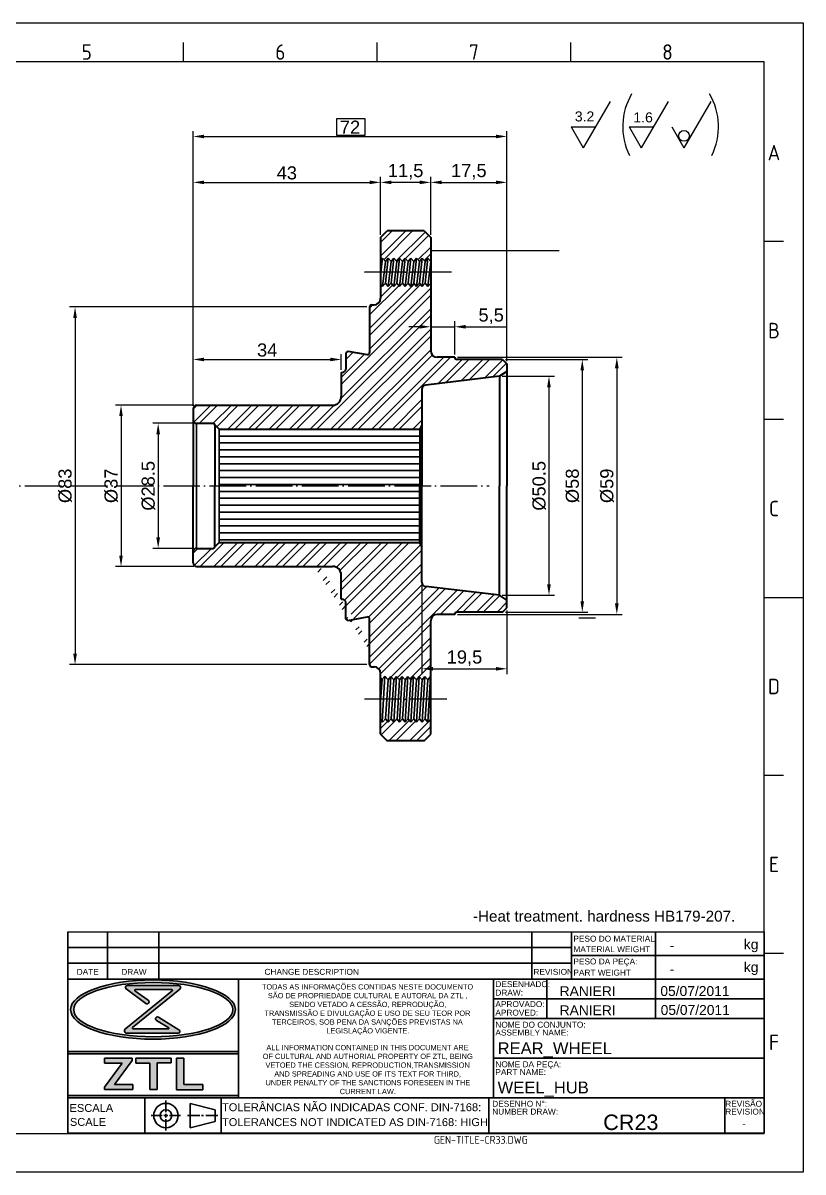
# Model space of a CAD drawing. Header units: millimetres. Extents: x 2626 to 2999, y 1108 to 1371.
# Drawn here: x 2819.9 to 2998.8, y 1107.7 to 1371.4 of the extents above; entities that cross this region are included whole.
import ezdxf
from ezdxf.enums import TextEntityAlignment as Align

# ---------------------------------------------------------------- set-up
doc = ezdxf.new("R2010")
doc.units = ezdxf.units.MM
for name, pattern in [('ACAD_ISO02W100', [15, 12, -3]), ('ACAD_ISO04W100', [30, 24, -3, 0, -3]), ('ACAD_ISO05W100', [33, 24, -3, 0, -3, 0, -3])]:
    doc.linetypes.add(name, pattern=pattern)
for name, color, linetype, lineweight in [('AM_0', 7, 'Continuous', 40), ('AM_4', 1, 'ACAD_ISO04W100', 25), ('AM_5', 3, 'Continuous', 25), ('AM_7', 4, 'Continuous', 35), ('AM_8', 40, 'ACAD_ISO02W100', 35), ('AM_BOR', 2, 'ACAD_ISO05W100', 35)]:
    doc.layers.add(name, color=color, linetype=linetype, lineweight=lineweight)
doc.styles.add('ACISOTS', font='isocp.shx', dxfattribs={"height": 1})
doc.styles.get("Standard").update_dxf_attribs({"font": 'arial.ttf'})
doc.dimstyles.new('ISO-25', dxfattribs={"dimtxt": 3, "dimasz": 2.5, "dimexe": 1.25, "dimexo": 0.625, "dimtad": 1, "dimtxsty": 'Standard', "dimcen": 2.5, "dimadec": 0, "dimazin": 0, "dimtfac": 1, "dimtmove": 0, "dimatfit": 3, "dimfxl": 1, "dimarcsym": 0})

# ---------------------------------------------------------------- blocks, each defined once
blk = doc.blocks.new('A3 ZTL')
for p, q in [((401.17, 280.82), (19.57, 280.82)), ((401.17, 9.78), (401.17, 280.82)), ((19.57, 9.78), (401.17, 9.78))]:
    blk.add_line(p, q)
at = {"layer": 'AM_BOR', "color": 135, "linetype": 'Continuous', "lineweight": 25}
for p, q in [((0, 290.61), (410.96, 290.61)), ((410.96, 290.61), (410.96, 0)), ((410.96, 0), (0, 0))]:
    blk.add_line(p, q, dxfattribs=at)
at = {"layer": 'AM_BOR', "color": 135, "lineweight": 25}
for p, q in [((254.4, 280.82), (254.4, 285.71)), ((303.33, 280.82), (303.33, 285.71)), ((352.25, 280.82), (352.25, 285.71)), ((406.07, 235.32), (401.17, 235.32)), ((406.07, 190.31), (401.17, 190.31)), ((401.17, 145.3), (410.96, 145.3)), ((406.07, 100.29), (401.17, 100.29)), ((406.07, 55.28), (401.17, 55.28))]:
    blk.add_line(p, q, dxfattribs=at)
at = {"layer": 'AM_BOR', "color": 135, "lineweight": 25, "style": 'ACISOTS'}
for s, p in [('5', (229.94, 283.27)), ('6', (278.86, 283.27)), ('7', (327.79, 283.27)), ('8', (376.71, 283.27)), ('A', (403.62, 257.83)), ('B', (403.62, 212.82)), ('C', (403.62, 167.81)), ('D', (403.62, 122.8)), ('E', (403.62, 77.79)), ('F', (403.62, 32.78))]:
    blk.add_text(s, height=3.91, dxfattribs=at).set_placement(p, align=Align.MIDDLE)
blk = doc.blocks.new('*D48')
at = {"layer": 'AM_5', "color": 0, "lineweight": -2}
for p, q in [((2919.57, 1294.68), (2957.39, 1294.68)), ((2956.14, 1292.18), (2956.14, 1238.18)), ((2919.57, 1235.68), (2957.39, 1235.68))]:
    blk.add_line(p, q, dxfattribs=at)
at = {"layer": 'AM_5', "color": 0}
for points in [[(2955.72, 1292.18), (2956.56, 1292.18), (2956.14, 1294.68)], [(2955.72, 1238.18), (2956.56, 1238.18), (2956.14, 1235.68)]]:
    blk.add_solid(points, dxfattribs=at)
at = {"layer": 'Defpoints', "color": 0}
for p in [(2918.95, 1294.68), (2918.95, 1235.68), (2956.14, 1235.68)]:
    blk.add_point(p, dxfattribs=at)
at = {"layer": 'AM_5', "color": 0, "insert": (2953.9, 1265.18), "char_height": 3, "attachment_point": 5, "rotation": 90}
blk.add_mtext('%%c59', dxfattribs=at)
blk = doc.blocks.new('*D49')
at = {"layer": 'AM_5', "color": 0, "lineweight": -2}
for p, q in [((2929.84, 1290.32), (2941.83, 1290.32)), ((2940.58, 1287.82), (2940.58, 1242.55)), ((2929.84, 1240.05), (2941.83, 1240.05))]:
    blk.add_line(p, q, dxfattribs=at)
at = {"layer": 'AM_5', "color": 0}
for points in [[(2940.16, 1287.82), (2940.99, 1287.82), (2940.58, 1290.32)], [(2940.16, 1242.55), (2940.99, 1242.55), (2940.58, 1240.05)]]:
    blk.add_solid(points, dxfattribs=at)
at = {"layer": 'Defpoints', "color": 0}
for p in [(2929.22, 1290.32), (2929.22, 1240.05), (2940.58, 1240.05)]:
    blk.add_point(p, dxfattribs=at)
at = {"layer": 'AM_5', "color": 0, "insert": (2938.34, 1265.18), "char_height": 3, "attachment_point": 5, "rotation": 90}
blk.add_mtext('%%C50.5', dxfattribs=at)
blk = doc.blocks.new('*D51')
at = {"layer": 'AM_5', "color": 0, "lineweight": -2}
for p, q in [((2913.45, 1302.32), (2913.45, 1302.94)), ((2918.95, 1295.31), (2918.95, 1302.94)), ((2910.95, 1301.69), (2908.45, 1301.69)), ((2913.45, 1301.69), (2918.95, 1301.69)), ((2921.45, 1301.69), (2930.68, 1301.69))]:
    blk.add_line(p, q, dxfattribs=at)
at = {"layer": 'AM_5', "color": 0}
for points in [[(2910.95, 1302.11), (2910.95, 1301.27), (2913.45, 1301.69)], [(2921.45, 1302.11), (2921.45, 1301.27), (2918.95, 1301.69)]]:
    blk.add_solid(points, dxfattribs=at)
at = {"layer": 'Defpoints', "color": 0}
for p in [(2913.45, 1301.69), (2918.95, 1301.69), (2918.95, 1294.68)]:
    blk.add_point(p, dxfattribs=at)
at = {"layer": 'AM_5', "color": 0, "insert": (2927.32, 1304.11), "char_height": 3, "attachment_point": 5}
blk.add_mtext('5,5', dxfattribs=at)
blk = doc.blocks.new('*D52')
at = {"layer": 'AM_5', "color": 0, "lineweight": -2}
for p, q in [((2913.45, 1322.81), (2913.45, 1336.08)), ((2915.95, 1334.83), (2928.45, 1334.83)), ((2930.95, 1293.81), (2930.95, 1336.08))]:
    blk.add_line(p, q, dxfattribs=at)
at = {"layer": 'AM_5', "color": 0}
for points in [[(2915.95, 1335.25), (2915.95, 1334.42), (2913.45, 1334.83)], [(2928.45, 1335.25), (2928.45, 1334.42), (2930.95, 1334.83)]]:
    blk.add_solid(points, dxfattribs=at)
at = {"layer": 'Defpoints', "color": 0}
for p in [(2930.95, 1334.83), (2913.45, 1322.18), (2930.95, 1293.18)]:
    blk.add_point(p, dxfattribs=at)
at = {"layer": 'AM_5', "color": 0, "insert": (2922.2, 1337.26), "char_height": 3, "attachment_point": 5}
blk.add_mtext('17,5', dxfattribs=at)
blk = doc.blocks.new('*D53')
at = {"layer": 'AM_5', "color": 0, "lineweight": -2}
for p, q in [((2901.95, 1322.81), (2901.95, 1336.08)), ((2910.95, 1334.83), (2904.45, 1334.83)), ((2913.45, 1323.43), (2913.45, 1336.08))]:
    blk.add_line(p, q, dxfattribs=at)
at = {"layer": 'AM_5', "color": 0}
for points in [[(2904.45, 1335.25), (2904.45, 1334.42), (2901.95, 1334.83)], [(2910.95, 1335.25), (2910.95, 1334.42), (2913.45, 1334.83)]]:
    blk.add_solid(points, dxfattribs=at)
at = {"layer": 'Defpoints', "color": 0}
for p in [(2901.95, 1334.83), (2901.95, 1322.18), (2913.45, 1322.81)]:
    blk.add_point(p, dxfattribs=at)
at = {"layer": 'AM_5', "color": 0, "insert": (2907.7, 1337.26), "char_height": 3, "attachment_point": 5}
blk.add_mtext('11,5', dxfattribs=at)
blk = doc.blocks.new('*D54')
at = {"layer": 'AM_5', "color": 0, "lineweight": -2}
for p, q in [((2930.57, 1294.18), (2949.47, 1294.18)), ((2948.22, 1291.68), (2948.22, 1238.68)), ((2930.57, 1236.18), (2949.47, 1236.18))]:
    blk.add_line(p, q, dxfattribs=at)
at = {"layer": 'AM_5', "color": 0}
for points in [[(2947.8, 1291.68), (2948.63, 1291.68), (2948.22, 1294.18)], [(2947.8, 1238.68), (2948.63, 1238.68), (2948.22, 1236.18)]]:
    blk.add_solid(points, dxfattribs=at)
at = {"layer": 'Defpoints', "color": 0}
for p in [(2929.95, 1294.18), (2929.95, 1236.18), (2948.22, 1236.18)]:
    blk.add_point(p, dxfattribs=at)
at = {"layer": 'AM_5', "color": 0, "insert": (2945.98, 1265.18), "char_height": 3, "attachment_point": 5, "rotation": 90}
blk.add_mtext('%%c58', dxfattribs=at)
blk = doc.blocks.new('*D55')
at = {"layer": 'AM_5', "color": 0, "lineweight": -2}
for p, q in [((2858.95, 1283.51), (2858.95, 1295.43)), ((2892.95, 1291.81), (2892.95, 1295.43)), ((2861.45, 1294.18), (2890.45, 1294.18))]:
    blk.add_line(p, q, dxfattribs=at)
at = {"layer": 'AM_5', "color": 0}
for points in [[(2861.45, 1294.6), (2861.45, 1293.77), (2858.95, 1294.18)], [(2890.45, 1294.6), (2890.45, 1293.77), (2892.95, 1294.18)]]:
    blk.add_solid(points, dxfattribs=at)
at = {"layer": 'Defpoints', "color": 0}
for p in [(2892.95, 1294.18), (2892.95, 1291.18), (2858.95, 1282.88)]:
    blk.add_point(p, dxfattribs=at)
at = {"layer": 'AM_5', "color": 0, "insert": (2875.95, 1296.34), "char_height": 3, "attachment_point": 5}
blk.add_mtext('34', dxfattribs=at)
blk = doc.blocks.new('*D58')
at = {"layer": 'AM_5', "color": 0, "lineweight": -2}
for p, q in [((2858.95, 1283.51), (2858.95, 1336.08)), ((2861.45, 1334.83), (2899.45, 1334.83)), ((2901.95, 1322.81), (2901.95, 1336.08))]:
    blk.add_line(p, q, dxfattribs=at)
at = {"layer": 'AM_5', "color": 0}
for points in [[(2861.45, 1335.25), (2861.45, 1334.42), (2858.95, 1334.83)], [(2899.45, 1335.25), (2899.45, 1334.42), (2901.95, 1334.83)]]:
    blk.add_solid(points, dxfattribs=at)
at = {"layer": 'Defpoints', "color": 0}
for p in [(2901.95, 1334.83), (2901.95, 1322.18), (2858.95, 1282.88)]:
    blk.add_point(p, dxfattribs=at)
at = {"layer": 'AM_5', "color": 0, "insert": (2880.45, 1336.99), "char_height": 3, "attachment_point": 5}
blk.add_mtext('43', dxfattribs=at)
blk = doc.blocks.new('*D59')
at = {"layer": 'AM_5', "color": 0, "lineweight": -2}
for p, q in [((2858.95, 1283.51), (2858.95, 1346.62)), ((2861.45, 1345.37), (2928.45, 1345.37)), ((2930.95, 1293.81), (2930.95, 1346.62))]:
    blk.add_line(p, q, dxfattribs=at)
at = {"layer": 'AM_5', "color": 0}
for points in [[(2861.45, 1345.78), (2861.45, 1344.95), (2858.95, 1345.37)], [(2928.45, 1345.78), (2928.45, 1344.95), (2930.95, 1345.37)]]:
    blk.add_solid(points, dxfattribs=at)
at = {"layer": 'Defpoints', "color": 0}
for p in [(2930.95, 1345.37), (2930.95, 1293.18), (2858.95, 1282.88)]:
    blk.add_point(p, dxfattribs=at)
at = {"layer": 'AM_5', "color": 0, "insert": (2894.95, 1347.5), "char_height": 3, "attachment_point": 5}
blk.add_mtext('72', dxfattribs=at)
blk = doc.blocks.new('*D60')
at = {"layer": 'AM_5', "color": 0, "lineweight": -2}
for p, q in [((2859.12, 1279.53), (2849.69, 1279.53)), ((2850.94, 1277.03), (2850.94, 1253.33)), ((2859.12, 1250.83), (2849.69, 1250.83))]:
    blk.add_line(p, q, dxfattribs=at)
at = {"layer": 'AM_5', "color": 0}
for points in [[(2850.53, 1277.03), (2851.36, 1277.03), (2850.94, 1279.53)], [(2850.53, 1253.33), (2851.36, 1253.33), (2850.94, 1250.83)]]:
    blk.add_solid(points, dxfattribs=at)
at = {"layer": 'Defpoints', "color": 0}
for p in [(2859.75, 1279.53), (2850.94, 1250.83), (2859.75, 1250.83)]:
    blk.add_point(p, dxfattribs=at)
at = {"layer": 'AM_5', "color": 0, "insert": (2848.7, 1265.18), "char_height": 3, "attachment_point": 5, "rotation": 90}
blk.add_mtext('%%c28.5', dxfattribs=at)
blk = doc.blocks.new('*D61')
at = {"layer": 'AM_5', "color": 0, "lineweight": -2}
for p, q in [((2859.12, 1283.68), (2841.17, 1283.68)), ((2842.42, 1281.18), (2842.42, 1249.18)), ((2859.12, 1246.68), (2841.17, 1246.68))]:
    blk.add_line(p, q, dxfattribs=at)
at = {"layer": 'AM_5', "color": 0}
for points in [[(2842, 1281.18), (2842.83, 1281.18), (2842.42, 1283.68)], [(2842, 1249.18), (2842.83, 1249.18), (2842.42, 1246.68)]]:
    blk.add_solid(points, dxfattribs=at)
at = {"layer": 'Defpoints', "color": 0}
for p in [(2859.75, 1283.68), (2842.42, 1246.68), (2859.75, 1246.68)]:
    blk.add_point(p, dxfattribs=at)
at = {"layer": 'AM_5', "color": 0, "insert": (2840.18, 1265.18), "char_height": 3, "attachment_point": 5, "rotation": 90}
blk.add_mtext('%%c37', dxfattribs=at)
blk = doc.blocks.new('*D63')
at = {"layer": 'AM_5', "color": 0, "lineweight": -2}
for p, q in [((2898.82, 1306.23), (2830.62, 1306.23)), ((2831.87, 1303.73), (2831.87, 1226.64)), ((2898.82, 1224.14), (2830.62, 1224.14))]:
    blk.add_line(p, q, dxfattribs=at)
at = {"layer": 'AM_5', "color": 0}
for points in [[(2831.46, 1303.73), (2832.29, 1303.73), (2831.87, 1306.23)], [(2831.46, 1226.64), (2832.29, 1226.64), (2831.87, 1224.14)]]:
    blk.add_solid(points, dxfattribs=at)
at = {"layer": 'Defpoints', "color": 0}
for p in [(2899.45, 1306.23), (2831.87, 1224.14), (2899.45, 1224.14)]:
    blk.add_point(p, dxfattribs=at)
at = {"layer": 'AM_5', "color": 0, "insert": (2829.63, 1265.18), "char_height": 3, "attachment_point": 5, "rotation": 90}
blk.add_mtext('%%c83', dxfattribs=at)
blk = doc.blocks.new('*D79')
at = {"layer": 'AM_5', "color": 0, "lineweight": -2}
blk.add_line((2690.64, 1224.82), (2677.54, 1211.72), dxfattribs=at)
blk.add_arc((2731, 1265.18), 74.36, 181.9265, 223.0735, dxfattribs=at)
at = {"layer": 'AM_5', "color": 0}
for points in [[(2656.27, 1262.68), (2657.11, 1262.69), (2656.65, 1265.18)], [(2676.99, 1214.69), (2676.39, 1214.11), (2678.43, 1212.61)]]:
    blk.add_solid(points, dxfattribs=at)
at = {"layer": 'Defpoints', "color": 0}
for p in [(2650.73, 1265.18), (2926.86, 1265.18), (2659.18, 1245.94), (2701.63, 1235.81), (2691.08, 1225.26)]:
    blk.add_point(p, dxfattribs=at)
at = {"layer": 'AM_5', "color": 0, "insert": (2664.29, 1237.55), "char_height": 3, "attachment_point": 5, "rotation": 292.5}
blk.add_mtext('45°', dxfattribs=at)
blk = doc.blocks.new('*D80')
at = {"layer": 'AM_5', "color": 0, "lineweight": -2}
for p, q in [((2660.15, 1265.18), (2644.76, 1265.18)), ((2731, 1190.42), (2731, 1178.94))]:
    blk.add_line(p, q, dxfattribs=at)
blk.add_arc((2731, 1265.18), 85, 181.6853, 268.3147, dxfattribs=at)
at = {"layer": 'AM_5', "color": 0}
for points in [[(2645.63, 1262.68), (2646.46, 1262.69), (2646.01, 1265.18)], [(2728.51, 1180.64), (2728.5, 1179.81), (2731, 1180.19)]]:
    blk.add_solid(points, dxfattribs=at)
at = {"layer": 'Defpoints', "color": 0}
for p in [(2731, 1339.32), (2660.77, 1265.18), (2936.91, 1265.18), (2657.39, 1222.69), (2731, 1191.05)]:
    blk.add_point(p, dxfattribs=at)
at = {"layer": 'AM_5', "color": 0, "insert": (2672.43, 1206.61), "char_height": 3, "attachment_point": 5, "rotation": 315}
blk.add_mtext('90°', dxfattribs=at)
blk = doc.blocks.new('*D82')
at = {"layer": 'AM_5', "color": 0, "lineweight": -2}
for p, q in [((2911.45, 1242.45), (2911.45, 1221.94)), ((2930.95, 1236.56), (2930.95, 1221.94)), ((2913.95, 1223.19), (2928.45, 1223.19))]:
    blk.add_line(p, q, dxfattribs=at)
at = {"layer": 'AM_5', "color": 0}
for points in [[(2913.95, 1223.6), (2913.95, 1222.77), (2911.45, 1223.19)], [(2928.45, 1223.6), (2928.45, 1222.77), (2930.95, 1223.19)]]:
    blk.add_solid(points, dxfattribs=at)
at = {"layer": 'Defpoints', "color": 0}
for p in [(2911.45, 1243.07), (2930.95, 1237.18), (2930.95, 1223.19)]:
    blk.add_point(p, dxfattribs=at)
at = {"layer": 'AM_5', "color": 0, "insert": (2921.2, 1225.62), "char_height": 3, "attachment_point": 5}
blk.add_mtext('19,5', dxfattribs=at)

msp = doc.modelspace()

# ---------------------------------------------------------------- hatches: boundary and pattern name
at = {"linetype": 'Continuous'}
h = msp.add_hatch(color=0, dxfattribs=at)
h.paths.add_polyline_path([(2869.402, 1135.355), (2830.246, 1135.355), (2830.246, 1134.807), (2869.402, 1134.807)])
h.paths.add_polyline_path([(2869.402, 1125.284), (2830.246, 1125.284), (2830.246, 1124.736), (2869.402, 1124.736)])
at = {"layer": 'AM_7'}
h = msp.add_hatch(dxfattribs=at)
h.set_pattern_fill('ANSI32', color=256, scale=0.35, style=0)
h.set_pattern_definition([(45, (-447.855, -14.0325), (-2.3573172, 2.3573172), []), (45, (-446.2834, -14.0325), (-2.3573172, 2.3573172), [])])
h.paths.add_polyline_path([(2912.329, 1288.29), (2929.217, 1290.32), (2930.948, 1291.434), (2930.948, 1293.184), (2929.948, 1294.184), (2919.448, 1294.184, -0.4142136), (2918.948, 1294.684), (2914.948, 1294.684, -0.4142136), (2913.448, 1296.184), (2913.448, 1311.684), (2912.798, 1310.934), (2912.148, 1311.684), (2911.498, 1310.934), (2910.848, 1311.684), (2910.198, 1310.934), (2909.548, 1311.684), (2908.898, 1310.934), (2908.248, 1311.684), (2907.598, 1310.934), (2906.948, 1311.684), (2906.298, 1310.934), (2905.648, 1311.684), (2904.998, 1310.934), (2904.348, 1311.684), (2903.698, 1310.934), (2903.048, 1311.684), (2902.398, 1310.934), (2901.948, 1311.454), (2901.948, 1308.219, -0.4142136), (2900.448, 1306.719), (2899.865, 1306.719, 0.3659774), (2899.448, 1306.226), (2899.448, 1295.784, -0.467928), (2898.859, 1295.292), (2894.44, 1296.095), (2893.948, 1295.684), (2893.948, 1291.984, -0.4142136), (2893.148, 1291.184), (2892.948, 1291.184), (2892.948, 1285.684, -0.4142136), (2890.948, 1283.684), (2859.748, 1283.684, 0.4142136), (2858.948, 1282.884), (2858.948, 1280.334, 0.4142136), (2859.748, 1279.534), (2863.598, 1279.534, -0.4142136), (2863.948, 1279.184), (2864.948, 1278.184), (2910.955, 1278.184), (2911.448, 1279.184), (2911.448, 1287.297, -0.3796019)])
h.paths.add_polyline_path([(2907.598, 1317.434), (2908.248, 1316.684), (2908.898, 1317.434), (2909.548, 1316.684), (2910.198, 1317.434), (2910.848, 1316.684), (2911.498, 1317.434), (2912.148, 1316.684), (2912.798, 1317.434), (2913.448, 1316.684), (2913.448, 1322.184), (2911.948, 1323.684), (2903.448, 1323.684), (2901.948, 1322.184), (2901.948, 1316.915), (2902.398, 1317.434), (2903.048, 1316.684), (2903.698, 1317.434), (2904.348, 1316.684), (2904.998, 1317.434), (2905.648, 1316.684), (2906.298, 1317.434), (2906.948, 1316.684)])
edge = h.paths.add_edge_path()
edge.add_ellipse((2895.461, 1238.623), major_axis=(0, 12.367), ratio=0.7916987, start_angle=204.03213, end_angle=409.32152, ccw=False)
edge.add_line((2899.448, 1227.328), (2899.448, 1224.142))
edge.add_arc((2899.948, 1224.142), 0.5, 180, 279.59407)
edge.add_line((2900.032, 1223.649), (2900.448, 1223.649))
edge.add_arc((2900.448, 1222.149), 1.5, 0, 90, ccw=False)
edge.add_line((2901.948, 1222.149), (2901.948, 1221.175))
edge.add_line((2901.948, 1221.175), (2902.298, 1220.771))
edge.add_line((2902.298, 1220.771), (2902.948, 1221.521))
edge.add_line((2902.948, 1221.521), (2903.673, 1220.684))
edge.add_line((2903.673, 1220.684), (2904.323, 1221.434))
edge.add_line((2904.323, 1221.434), (2904.973, 1220.684))
edge.add_line((2904.973, 1220.684), (2905.623, 1221.434))
edge.add_line((2905.623, 1221.434), (2906.273, 1220.684))
edge.add_line((2906.273, 1220.684), (2906.923, 1221.434))
edge.add_line((2906.923, 1221.434), (2907.573, 1220.684))
edge.add_line((2907.573, 1220.684), (2908.223, 1221.434))
edge.add_line((2908.223, 1221.434), (2908.873, 1220.684))
edge.add_line((2908.873, 1220.684), (2909.523, 1221.434))
edge.add_line((2909.523, 1221.434), (2910.173, 1220.684))
edge.add_line((2910.173, 1220.684), (2910.823, 1221.434))
edge.add_line((2910.823, 1221.434), (2911.473, 1220.684))
edge.add_line((2911.473, 1220.684), (2912.123, 1221.434))
edge.add_line((2912.123, 1221.434), (2912.773, 1220.684))
edge.add_line((2912.773, 1220.684), (2913.448, 1221.463))
edge.add_line((2913.448, 1221.463), (2913.448, 1234.184))
edge.add_arc((2914.948, 1234.184), 1.5, 90, 180, ccw=False)
edge.add_line((2914.948, 1235.684), (2918.948, 1235.684))
edge.add_arc((2919.448, 1235.684), 0.5, 90, 180, ccw=False)
edge.add_line((2919.448, 1236.184), (2929.948, 1236.184))
edge.add_line((2929.948, 1236.184), (2930.948, 1237.184))
edge.add_line((2930.948, 1237.184), (2930.948, 1238.934))
edge.add_line((2930.948, 1238.934), (2929.217, 1240.049))
edge.add_line((2929.217, 1240.049), (2912.329, 1242.079))
edge.add_arc((2912.448, 1243.071), 1, 180, 263.14742, ccw=False)
edge.add_line((2911.448, 1243.071), (2911.448, 1251.184))
edge.add_line((2911.448, 1251.184), (2910.955, 1252.184))
edge.add_line((2910.955, 1252.184), (2864.948, 1252.184))
edge.add_line((2864.948, 1252.184), (2863.948, 1251.184))
edge.add_arc((2863.598, 1251.184), 0.35, -90, 0, ccw=False)
edge.add_line((2863.598, 1250.834), (2859.748, 1250.834))
edge.add_arc((2859.748, 1250.034), 0.8, 90, 180)
edge.add_line((2858.948, 1250.034), (2858.948, 1247.484))
edge.add_arc((2859.748, 1247.484), 0.8, 180, 270)
edge.add_line((2859.748, 1246.684), (2888.035, 1246.684))
edge = h.paths.add_edge_path(flags=17)
edge.add_ellipse((2895.461, 1238.623), major_axis=(0, 12.367), ratio=0.7916987, start_angle=204.03213, end_angle=409.32152)
edge.add_line((2888.035, 1246.684), (2890.948, 1246.684))
edge.add_arc((2890.948, 1244.684), 2, 0, 90, ccw=False)
edge.add_line((2892.948, 1244.684), (2892.948, 1239.184))
edge.add_line((2892.948, 1239.184), (2893.148, 1239.184))
edge.add_arc((2893.148, 1238.384), 0.8, 0, 90, ccw=False)
edge.add_line((2893.948, 1238.384), (2893.948, 1234.684))
edge.add_line((2893.948, 1234.684), (2894.44, 1234.274))
edge.add_line((2894.44, 1234.274), (2898.859, 1235.077))
edge.add_arc((2898.948, 1234.585), 0.5, 0, 100.30485, ccw=False)
edge.add_line((2899.448, 1234.585), (2899.448, 1227.328))
h.paths.add_polyline_path([(2911.948, 1206.684), (2913.448, 1208.184), (2913.448, 1211.684), (2912.798, 1210.934), (2912.148, 1211.684), (2911.498, 1210.934), (2910.848, 1211.684), (2910.198, 1210.934), (2909.548, 1211.684), (2908.898, 1210.934), (2908.248, 1211.684), (2907.598, 1210.934), (2906.948, 1211.684), (2906.298, 1210.934), (2905.648, 1211.684), (2904.998, 1210.934), (2904.348, 1211.684), (2903.698, 1210.934), (2903.048, 1211.684), (2902.398, 1210.934), (2901.948, 1211.454), (2901.948, 1208.184), (2903.448, 1206.684)])
h = msp.add_hatch(dxfattribs=at)
h.set_pattern_fill('ANSI31', color=256, scale=0.5, angle=315, style=0)
h.set_pattern_definition([(0, (-447.8549, -14.0325), (6e-16, 1.5875), [])])
h.paths.add_polyline_path([(2910.955, 1265.184), (2910.955, 1278.184), (2864.948, 1278.184), (2864.948, 1265.184)])
h.paths.add_polyline_path([(2864.948, 1265.184), (2864.948, 1252.184), (2910.955, 1252.184), (2910.955, 1265.184)])
at = {"layer": 'AM_8', "linetype": 'Continuous'}
h = msp.add_hatch(color=0, dxfattribs=at)
edge = h.paths.add_edge_path()
edge.add_ellipse((2849.754, 1144.963), major_axis=(18.891, 0), ratio=0.3599074, start_angle=191.45916, end_angle=452.8175)
edge.add_ellipse((2849.754, 1144.963), major_axis=(18.891, 0), ratio=0.3599074, start_angle=92.8175, end_angle=191.45916)
edge = h.paths.add_edge_path(flags=16)
edge.add_ellipse((2849.813, 1144.963), major_axis=(18.25, 0), ratio=0.3406642, start_angle=93.06698, end_angle=371.45916)
edge.add_ellipse((2849.813, 1144.963), major_axis=(18.25, 0), ratio=0.3406642, start_angle=11.45916, end_angle=93.06698)
h = msp.add_hatch(color=0, dxfattribs=at)
edge = h.paths.add_edge_path()
edge.add_line((2854.157, 1149.271), (2843.523, 1140.659))
edge.add_arc((2843.807, 1140.129), 0.601, 118.14094, 270)
edge.add_line((2843.807, 1139.528), (2855.501, 1139.528))
edge.add_arc((2855.486, 1139.971), 0.443, 271.96853, 418.91083)
edge.add_line((2855.715, 1140.35), (2850.979, 1143.206))
edge.add_arc((2850.755, 1142.838), 0.431, 58.66819, 238.80525)
edge.add_line((2850.532, 1142.469), (2853.361, 1140.756))
edge.add_arc((2853.298, 1140.667), 0.109, -90, 54.65447, ccw=False)
edge.add_line((2853.298, 1140.559), (2845.148, 1140.559))
edge.add_arc((2845.172, 1140.708), 0.151, 129.23635, 260.82262, ccw=False)
edge.add_line((2845.076, 1140.825), (2855.903, 1149.667))
edge.add_arc((2855.62, 1150.055), 0.48, 306.0702, 450)
edge.add_line((2855.62, 1150.535), (2843.88, 1150.535))
edge.add_arc((2843.862, 1150.07), 0.465, 87.72721, 233.74708)
edge.add_line((2843.587, 1149.695), (2848.096, 1146.388))
edge.add_arc((2848.387, 1146.767), 0.478, 232.47139, 414.7334)
edge.add_line((2848.663, 1147.157), (2845.625, 1149.306))
edge.add_arc((2845.685, 1149.422), 0.131, 90, 242.52347, ccw=False)
edge.add_line((2845.685, 1149.552), (2854.082, 1149.552))
edge.add_arc((2854.056, 1149.395), 0.16, -50.99642, 80.76554, ccw=False)
for points in [[(2838.593, 1127.142), (2838.593, 1126.598), (2845.121, 1126.598), (2845.121, 1127.746), (2840.89, 1127.746), (2845, 1133.305), (2845, 1133.848), (2838.653, 1133.848), (2838.653, 1132.64), (2842.673, 1132.64)], [(2845.846, 1132.7), (2848.99, 1132.7), (2848.99, 1126.598), (2850.712, 1126.598), (2850.712, 1132.761), (2853.946, 1132.761), (2853.946, 1133.848), (2845.846, 1133.848)], [(2861.2, 1126.568), (2861.2, 1127.746), (2856.817, 1127.746), (2856.817, 1133.848), (2855.125, 1133.848), (2855.125, 1126.568)]]:
    msp.add_hatch(color=0, dxfattribs=at).paths.add_polyline_path(points)

# ---------------------------------------------------------------- linework, layer by layer
at = {"linetype": 'Continuous'}
msp.add_line((2830.246, 1162.851), (2989.966, 1162.851), dxfattribs=at)
at = {"layer": 'AM_0'}
for p, q in [((2901.948, 1322.184), (2903.448, 1323.684)), ((2901.948, 1322.184), (2901.948, 1308.219)), ((2911.948, 1323.684), (2903.448, 1323.684)), ((2911.948, 1323.684), (2913.448, 1322.184)), ((2913.448, 1322.184), (2913.448, 1296.184)), ((2899.448, 1306.226), (2899.448, 1295.784)), ((2899.865, 1306.719), (2900.448, 1306.719)), ((2894.44, 1296.095), (2893.948, 1295.684)), ((2893.948, 1295.684), (2893.948, 1291.984)), ((2894.44, 1296.095), (2898.859, 1295.292)), ((2918.948, 1294.684), (2914.948, 1294.684)), ((2918.948, 1294.684), (2918.948, 1294.684)), ((2929.948, 1294.184), (2919.448, 1294.184)), ((2929.948, 1294.184), (2930.948, 1293.184)), ((2930.948, 1293.184), (2930.948, 1291.434)), ((2892.948, 1291.184), (2892.948, 1285.684)), ((2892.948, 1291.184), (2893.148, 1291.184)), ((2929.217, 1290.32), (2912.329, 1288.29)), ((2930.948, 1291.434), (2929.217, 1290.32)), ((2929.217, 1290.32), (2929.217, 1265.184)), ((2930.948, 1291.434), (2930.948, 1265.184)), ((2911.448, 1287.297), (2911.448, 1279.184)), ((2858.948, 1282.884), (2858.948, 1280.334)), ((2859.748, 1283.684), (2890.948, 1283.684)), ((2858.948, 1280.334), (2858.948, 1265.184)), ((2859.748, 1279.534), (2863.598, 1279.534)), ((2863.948, 1279.184), (2863.948, 1279.184)), ((2863.948, 1279.184), (2863.948, 1265.184)), ((2863.948, 1279.184), (2864.948, 1278.184)), ((2911.448, 1279.184), (2910.955, 1278.184)), ((2911.448, 1279.184), (2911.448, 1265.184)), ((2864.948, 1278.184), (2910.955, 1278.184)), ((2910.955, 1278.184), (2910.955, 1265.184)), ((2858.948, 1250.034), (2858.948, 1265.184)), ((2863.948, 1251.184), (2863.948, 1265.184)), ((2910.955, 1252.184), (2910.955, 1265.184)), ((2911.448, 1251.184), (2911.448, 1265.184)), ((2929.217, 1240.049), (2929.217, 1265.184)), ((2930.948, 1238.934), (2930.948, 1265.184)), ((2859.748, 1250.834), (2863.598, 1250.834)), ((2863.948, 1251.184), (2864.948, 1252.184)), ((2863.948, 1251.184), (2863.948, 1251.184)), ((2864.948, 1252.184), (2910.955, 1252.184)), ((2911.448, 1251.184), (2910.955, 1252.184)), ((2911.448, 1243.071), (2911.448, 1251.184)), ((2858.948, 1247.484), (2858.948, 1250.034)), ((2859.748, 1246.684), (2890.948, 1246.684)), ((2892.948, 1239.184), (2892.948, 1244.684)), ((2929.217, 1240.049), (2912.329, 1242.079)), ((2930.948, 1238.934), (2929.217, 1240.049)), ((2892.948, 1239.184), (2893.148, 1239.184)), ((2893.948, 1234.684), (2893.948, 1238.384)), ((2929.948, 1236.184), (2930.948, 1237.184)), ((2930.948, 1237.184), (2930.948, 1238.934)), ((2894.44, 1234.274), (2893.948, 1234.684)), ((2894.44, 1234.274), (2898.859, 1235.077)), ((2899.448, 1224.142), (2899.448, 1234.585)), ((2918.948, 1235.684), (2914.948, 1235.684)), ((2918.948, 1235.684), (2918.948, 1235.684)), ((2929.948, 1236.184), (2919.448, 1236.184)), ((2913.448, 1208.184), (2913.448, 1234.184)), ((2899.865, 1223.649), (2900.448, 1223.649)), ((2901.948, 1208.184), (2901.948, 1222.149)), ((2901.948, 1208.184), (2903.448, 1206.684)), ((2911.948, 1206.684), (2913.448, 1208.184)), ((2911.948, 1206.684), (2903.448, 1206.684))]:
    msp.add_line(p, q, dxfattribs=at)
for centre, radius, start, end in [((2900.448, 1308.219), 1.5, 270, 0), ((2899.948, 1306.226), 0.5, 99.59407, 180), ((2898.948, 1295.784), 0.5, 259.69515, 0), ((2914.948, 1296.184), 1.5, 180, 270), ((2919.448, 1294.684), 0.5, 180, 270), ((2893.148, 1291.984), 0.8, 270, 0), ((2912.448, 1287.297), 1, 96.85258, 180), ((2890.948, 1285.684), 2, 270, 0), ((2859.748, 1282.884), 0.8, 90, 180), ((2859.748, 1280.334), 0.8, 180, 270), ((2863.598, 1279.184), 0.35, 0, 90), ((2859.748, 1250.034), 0.8, 90, 180), ((2863.598, 1251.184), 0.35, 270, 0), ((2859.748, 1247.484), 0.8, 180, 270), ((2890.948, 1244.684), 2, 0, 90), ((2912.448, 1243.071), 1, 180, 263.14742), ((2893.148, 1238.384), 0.8, 0, 90), ((2898.948, 1234.585), 0.5, 0, 100.30485), ((2914.948, 1234.184), 1.5, 90, 180), ((2919.448, 1235.684), 0.5, 90, 180), ((2899.948, 1224.142), 0.5, 180, 260.40593), ((2900.448, 1222.149), 1.5, 0, 90)]:
    msp.add_arc(centre, radius, start, end, dxfattribs=at)
at = {"layer": 'AM_4', "ltscale": 0.35}
for p, q in [((2918.236, 1314.184), (2898.16, 1314.184)), ((2917.133, 1314.184), (2898.263, 1314.184)), ((2917.133, 1216.184), (2898.263, 1216.184))]:
    msp.add_line(p, q, dxfattribs=at)
at = {"layer": 'AM_4', "linetype": 'ACAD_ISO04W100', "ltscale": 0.35}
msp.add_line((2650.729, 1265.184), (2926.861, 1265.184), dxfattribs=at)
at = {"layer": 'AM_5'}
for p, q in [((2954.585, 1353.411), (2948.437, 1342.763)), ((2967.898, 1353.411), (2961.75, 1342.763)), ((2977.687, 1353.411), (2971.54, 1342.763)), ((2945.643, 1347.603), (2951.231, 1347.603)), ((2945.643, 1347.603), (2948.437, 1342.763)), ((2958.956, 1347.603), (2964.545, 1347.603)), ((2958.956, 1347.603), (2961.75, 1342.763)), ((2968.745, 1347.603), (2971.54, 1342.763)), ((2942.938, 1319.146), (2913.448, 1319.146)), ((2951.231, 1234.799), (2947.425, 1234.799))]:
    msp.add_line(p, q, dxfattribs=at)
msp.add_lwpolyline([(2891.931, 1349.453), (2898.312, 1349.453), (2898.312, 1345.579), (2891.931, 1345.579)], close=True, dxfattribs=at)
msp.add_circle((2971.551, 1345.506), 1.239, dxfattribs=at)
for centre, start, end in [((2972.551, 1347.592), 149.81687, 205.95777), ((2964.416, 1347.592), 334.04223, 30.18313)]:
    msp.add_arc(centre, 15.049, start, end, dxfattribs=at)
at = {"layer": 'AM_7'}
for p, q in [((2901.948, 1316.915), (2902.398, 1317.434)), ((2902.398, 1317.434), (2901.948, 1313.454)), ((2902.398, 1317.434), (2903.048, 1316.684)), ((2903.048, 1316.684), (2902.398, 1310.934)), ((2903.048, 1316.684), (2903.698, 1317.434)), ((2903.698, 1317.434), (2903.048, 1311.684)), ((2903.698, 1317.434), (2904.348, 1316.684)), ((2904.348, 1316.684), (2903.698, 1310.934)), ((2904.348, 1316.684), (2904.998, 1317.434)), ((2904.998, 1317.434), (2904.348, 1311.684)), ((2905.648, 1316.684), (2904.998, 1317.434)), ((2905.648, 1316.684), (2904.998, 1310.934)), ((2905.648, 1316.684), (2906.298, 1317.434)), ((2906.298, 1317.434), (2905.648, 1311.684)), ((2906.948, 1316.684), (2906.298, 1317.434)), ((2906.948, 1316.684), (2906.298, 1310.934)), ((2906.948, 1316.684), (2907.598, 1317.434)), ((2907.598, 1317.434), (2906.948, 1311.684)), ((2908.248, 1316.684), (2907.598, 1317.434)), ((2908.248, 1316.684), (2907.598, 1310.934)), ((2908.248, 1316.684), (2908.898, 1317.434)), ((2908.898, 1317.434), (2908.248, 1311.684)), ((2909.548, 1316.684), (2908.898, 1317.434)), ((2909.548, 1316.684), (2908.898, 1310.934)), ((2909.548, 1316.684), (2910.198, 1317.434)), ((2910.198, 1317.434), (2909.548, 1311.684)), ((2910.848, 1316.684), (2910.198, 1317.434)), ((2910.848, 1316.684), (2910.198, 1310.934)), ((2910.848, 1316.684), (2911.498, 1317.434)), ((2911.498, 1317.434), (2910.848, 1311.684)), ((2912.148, 1316.684), (2911.498, 1317.434)), ((2912.148, 1316.684), (2911.498, 1310.934)), ((2912.148, 1316.684), (2912.798, 1317.434)), ((2912.798, 1317.434), (2912.148, 1311.684)), ((2913.448, 1316.684), (2912.798, 1317.434)), ((2913.448, 1316.684), (2912.798, 1310.934)), ((2901.948, 1311.454), (2902.398, 1310.934)), ((2902.398, 1310.934), (2903.048, 1311.684)), ((2903.048, 1311.684), (2903.698, 1310.934)), ((2903.698, 1310.934), (2904.348, 1311.684)), ((2904.348, 1311.684), (2904.998, 1310.934)), ((2905.648, 1311.684), (2904.998, 1310.934)), ((2905.648, 1311.684), (2906.298, 1310.934)), ((2906.948, 1311.684), (2906.298, 1310.934)), ((2906.948, 1311.684), (2907.598, 1310.934)), ((2908.248, 1311.684), (2907.598, 1310.934)), ((2908.248, 1311.684), (2908.898, 1310.934)), ((2909.548, 1311.684), (2908.898, 1310.934)), ((2909.548, 1311.684), (2910.198, 1310.934)), ((2910.848, 1311.684), (2910.198, 1310.934)), ((2910.848, 1311.684), (2911.498, 1310.934)), ((2912.148, 1311.684), (2911.498, 1310.934)), ((2912.148, 1311.684), (2912.798, 1310.934)), ((2913.448, 1311.684), (2912.798, 1310.934)), ((2859.748, 1279.534), (2859.748, 1265.184)), ((2864.948, 1278.184), (2864.948, 1265.184)), ((2859.748, 1250.834), (2859.748, 1265.184)), ((2864.948, 1252.184), (2864.948, 1265.184)), ((2902.298, 1220.771), (2901.948, 1221.175)), ((2902.298, 1220.771), (2902.948, 1221.521)), ((2902.948, 1221.521), (2902.323, 1211.021)), ((2903.673, 1220.684), (2902.948, 1221.521)), ((2903.673, 1220.684), (2904.323, 1221.434)), ((2904.323, 1221.434), (2903.698, 1210.934)), ((2904.323, 1221.434), (2904.973, 1220.684)), ((2904.973, 1220.684), (2905.623, 1221.434)), ((2905.623, 1221.434), (2904.998, 1210.934)), ((2906.273, 1220.684), (2905.623, 1221.434)), ((2906.273, 1220.684), (2906.923, 1221.434)), ((2906.923, 1221.434), (2906.298, 1210.934)), ((2907.573, 1220.684), (2906.923, 1221.434)), ((2907.573, 1220.684), (2908.223, 1221.434)), ((2908.223, 1221.434), (2907.598, 1210.934)), ((2908.873, 1220.684), (2908.223, 1221.434)), ((2908.873, 1220.684), (2909.523, 1221.434)), ((2909.523, 1221.434), (2908.898, 1210.934)), ((2910.173, 1220.684), (2909.523, 1221.434)), ((2910.173, 1220.684), (2910.823, 1221.434)), ((2910.823, 1221.434), (2910.198, 1210.934)), ((2911.473, 1220.684), (2910.823, 1221.434)), ((2911.473, 1220.684), (2912.123, 1221.434)), ((2912.123, 1221.434), (2911.498, 1210.934)), ((2912.773, 1220.684), (2912.123, 1221.434)), ((2912.773, 1220.684), (2913.423, 1221.434)), ((2913.423, 1221.434), (2912.798, 1210.934)), ((2902.298, 1220.771), (2901.948, 1215.731)), ((2903.673, 1220.684), (2903.048, 1211.684)), ((2904.973, 1220.684), (2904.348, 1211.684)), ((2906.273, 1220.684), (2905.732, 1211.588)), ((2907.573, 1220.684), (2906.948, 1211.684)), ((2908.873, 1220.684), (2908.248, 1211.684)), ((2910.173, 1220.684), (2909.548, 1211.684)), ((2911.473, 1220.684), (2910.848, 1211.684)), ((2912.773, 1220.684), (2912.148, 1211.684)), ((2901.948, 1211.454), (2902.398, 1210.934)), ((2902.398, 1210.934), (2903.048, 1211.684)), ((2903.048, 1211.684), (2903.698, 1210.934)), ((2903.698, 1210.934), (2904.348, 1211.684)), ((2904.348, 1211.684), (2904.998, 1210.934)), ((2905.648, 1211.684), (2904.998, 1210.934)), ((2905.648, 1211.684), (2906.298, 1210.934)), ((2906.948, 1211.684), (2906.298, 1210.934)), ((2906.948, 1211.684), (2907.598, 1210.934)), ((2908.248, 1211.684), (2907.598, 1210.934)), ((2908.248, 1211.684), (2908.898, 1210.934)), ((2909.548, 1211.684), (2908.898, 1210.934)), ((2909.548, 1211.684), (2910.198, 1210.934)), ((2910.848, 1211.684), (2910.198, 1210.934)), ((2910.848, 1211.684), (2911.498, 1210.934)), ((2912.148, 1211.684), (2911.498, 1210.934)), ((2912.148, 1211.684), (2912.798, 1210.934)), ((2913.448, 1211.684), (2912.798, 1210.934))]:
    msp.add_line(p, q, dxfattribs=at)
at = {"layer": 'AM_8', "color": 0, "linetype": 'Continuous'}
for p, q in [((2830.246, 1162.851), (2830.246, 1116.568)), ((2839.321, 1162.851), (2839.321, 1151.961)), ((2851.118, 1162.851), (2851.118, 1151.961)), ((2936.648, 1162.851), (2936.648, 1151.961)), ((2945.723, 1151.961), (2945.723, 1162.851)), ((2965.009, 1162.851), (2965.009, 1157.406)), ((2989.966, 1116.568), (2989.966, 1162.851)), ((2945.723, 1159.221), (2830.246, 1159.221)), ((2830.246, 1155.591), (2945.723, 1155.591)), ((2945.723, 1157.406), (2989.966, 1157.406)), ((2965.009, 1157.406), (2965.009, 1151.961)), ((2830.246, 1151.961), (2926.441, 1151.961)), ((2843.88, 1150.535), (2855.62, 1150.535)), ((2869.402, 1151.961), (2869.402, 1124.736)), ((2926.441, 1151.961), (2989.966, 1151.961)), ((2927.826, 1151.961), (2927.826, 1134.718)), ((2940.053, 1151.961), (2940.053, 1142.886)), ((2965.009, 1151.961), (2965.009, 1142.886)), ((2927.826, 1147.423), (2989.966, 1147.423)), ((2927.826, 1142.886), (2989.966, 1142.886)), ((2830.246, 1135.355), (2869.402, 1135.355)), ((2869.402, 1134.807), (2830.246, 1134.807)), ((2927.826, 1134.718), (2927.826, 1124.736)), ((2838.593, 1127.142), (2842.673, 1132.64)), ((2838.653, 1132.64), (2838.653, 1133.848)), ((2838.653, 1133.848), (2845, 1133.848)), ((2842.673, 1132.64), (2838.653, 1132.64)), ((2845, 1133.305), (2840.89, 1127.746)), ((2845, 1133.848), (2845, 1133.305)), ((2845.846, 1132.7), (2845.846, 1133.848)), ((2845.846, 1133.848), (2853.946, 1133.848)), ((2848.99, 1132.7), (2845.846, 1132.7)), ((2848.99, 1126.598), (2848.99, 1132.7)), ((2850.712, 1132.761), (2850.712, 1126.598)), ((2853.946, 1132.761), (2850.712, 1132.761)), ((2853.946, 1133.848), (2853.946, 1132.761)), ((2855.125, 1126.568), (2855.125, 1133.848)), ((2855.125, 1133.848), (2856.817, 1133.848)), ((2856.817, 1133.848), (2856.817, 1127.746)), ((2927.826, 1133.811), (2989.966, 1133.811)), ((2838.593, 1126.598), (2838.593, 1127.142)), ((2845.121, 1126.598), (2838.593, 1126.598)), ((2840.89, 1127.746), (2845.121, 1127.746)), ((2845.121, 1127.746), (2845.121, 1126.598)), ((2850.712, 1126.598), (2848.99, 1126.598)), ((2861.2, 1126.568), (2855.125, 1126.568)), ((2856.817, 1127.746), (2861.2, 1127.746)), ((2861.2, 1127.746), (2861.2, 1126.568)), ((2830.246, 1125.284), (2869.402, 1125.284)), ((2830.246, 1124.736), (2856.097, 1124.736)), ((2926.441, 1124.736), (2830.246, 1124.736)), ((2870.504, 1124.736), (2830.246, 1124.736)), ((2847.882, 1124.736), (2847.882, 1116.568)), ((2852.718, 1124.081), (2852.718, 1121.388)), ((2865.358, 1124.736), (2865.358, 1116.568)), ((2926.441, 1124.736), (2980.891, 1124.736)), ((2926.819, 1116.568), (2926.819, 1124.736)), ((2989.966, 1124.736), (2980.891, 1124.736)), ((2980.891, 1124.736), (2980.891, 1116.568)), ((2852.718, 1121.014), (2852.718, 1120.209)), ((2864, 1121.998), (2858.291, 1123.446)), ((2858.291, 1123.446), (2858.291, 1117.858)), ((2864, 1121.998), (2864, 1119.306)), ((2849.306, 1120.652), (2851.868, 1120.652)), ((2852.256, 1120.652), (2853.158, 1120.652)), ((2852.718, 1119.849), (2852.718, 1117.223)), ((2853.505, 1120.652), (2856.051, 1120.652)), ((2857.669, 1120.652), (2860.476, 1120.652)), ((2864, 1119.306), (2858.291, 1117.858)), ((2860.908, 1120.652), (2861.36, 1120.652)), ((2861.882, 1120.652), (2864.662, 1120.652)), ((2830.246, 1116.568), (2989.966, 1116.568))]:
    msp.add_line(p, q, dxfattribs=at)
msp.add_lwpolyline([(2843.88, 1150.535), (2855.62, 1150.535, -0.7260746), (2855.903, 1149.667), (2845.076, 1140.825, 0.646844), (2845.148, 1140.559), (2853.298, 1140.559, 0.7309147), (2853.361, 1140.756), (2850.532, 1142.469, -1.0011968), (2850.979, 1143.206), (2855.715, 1140.35, -0.7463434), (2855.501, 1139.528), (2843.807, 1139.528, -0.7802957), (2843.523, 1140.659), (2854.157, 1149.271, 0.6479319), (2854.082, 1149.552), (2845.685, 1149.552, 0.7849705), (2845.625, 1149.306), (2848.663, 1147.157, -1.0199372), (2848.096, 1146.388), (2843.587, 1149.695, -0.7400952), (2843.88, 1150.535, -0.2577936)], format="xyb", dxfattribs=at)
for radius in [2.794, 1.346]:
    msp.add_circle((2852.718, 1120.652), radius, dxfattribs=at)
for centre, major_axis, ratio in [((2849.754, 1144.963), (-18.891, 0), 0.3599074), ((2849.813, 1144.963), (-18.25, 0), 0.3406642)]:
    msp.add_ellipse(centre, major_axis=major_axis, ratio=ratio, dxfattribs=at)

# ---------------------------------------------------------------- block references
at = {"linetype": 'ByBlock', "lineweight": 0, "xscale": 0.9075000000000002, "yscale": 0.9075000000000002, "zscale": 0.9075000000000002}
msp.add_blockref('A3 ZTL', (2625.9, 1107.689), dxfattribs=at)

# ---------------------------------------------------------------- texts
at = {"insert": (2923.138, 1167.665), "char_height": 2.5, "width": 61.35624, "attachment_point": 1}
msp.add_mtext('-Heat treatment. hardness HB179-207.', dxfattribs=at)
at = {"color": 0, "linetype": 'Continuous', "char_height": 1.21, "attachment_point": 1}
for s, insert in [('\\pi-0.030453;TODAS AS INFORMAÇÕES CONTIDAS NESTE DOCUMENTO \\P\\pi1.3368;SÃO DE PROPRIEDADE CULTURAL E AUTORAL DA ZTL , \\P\\pi6.2214;SENDO VETADO A CESSÃO, REPRODUÇÃO, \\P\\pi0.5502;TRANSMISSÃO E DIVULGAÇÃO E USO DE SEU TEOR POR \\P\\pi2.2748;TERCEIROS, SOB PENA DA SANÇÕES PREVISTAS NA \\P\\pi14.743;LEGISLAÇÃO VIGENTE.', (2874.772, 1150.795)), ('\\pi0.99054;ALL INFORMATION CONTAINED IN THIS DOCUMENT ARE \\P\\pi0.14494;OF CULTURAL AND AUTHORIAL PROPERTY OF ZTL, BEING  \\P\\pi0.78254;VETOED THE CESSION, REPRODUCTION,TRANSMISSION \\P\\pi2.8043;AND SPREADING AND USE OF ITS TEXT FOR THIRD, \\P\\pi0.77387;UNDER PENALTY OF THE SANCTIONS FORESEEN IN THE \\P\\pi17.825;CURRENT LAW.', (2874.772, 1136.862))]:
    msp.add_mtext_dynamic_manual_height_columns(s, width=48.28462, gutter_width=12.5, heights=[0], dxfattribs=dict(at, insert=insert))
at = {"layer": 'AM_5', "char_height": 2.3, "attachment_point": 1}
for s, insert in [('3.2', (2946.506, 1351.117)), ('1.6', (2959.94, 1350.895))]:
    msp.add_mtext_dynamic_manual_height_columns(s, width=18.23779, gutter_width=12.5, heights=[0], dxfattribs=dict(at, insert=insert))
at = {"layer": 'AM_8', "color": 0, "linetype": 'Continuous'}
for s, height, p in [('PESO DO MATERIAL:', 1.36125, (2946.18, 1160.562)), ('kg', 2.2687, (2985.276, 1158.822)), ('MATERIAL WEIGHT', 1.36125, (2946.18, 1158.151)), ('PESO DA PEÇA:', 1.36125, (2946.18, 1155.33)), ('kg', 2.2687, (2985.276, 1153.588)), ('DATE', 1.3613, (2832.256, 1152.95)), ('DRAW', 1.3613, (2842.482, 1152.95)), ('CHANGE DESCRIPTION', 1.36125, (2875.328, 1152.95)), ('REVISION', 1.3613, (2937.007, 1152.95)), ('PART WEIGHT', 1.36125, (2946.18, 1152.79)), ('DESENHADO:', 1.3613, (2928.283, 1150.128)), ('DRAW:', 1.3613, (2928.283, 1148.17)), ('APROVADO:', 1.3613, (2928.283, 1145.544)), ('APROVED:', 1.3613, (2928.283, 1143.586)), ('NOME DO CONJUNTO:', 1.36125, (2928.283, 1140.816)), ('ASSEMBLY NAME:', 1.36125, (2928.283, 1139.023)), ('NOME DA PEÇA:', 1.36125, (2928.283, 1131.741)), ('PART NAME:', 1.3613, (2928.283, 1129.948)), ('TOLERÂNCIAS NÃO INDICADAS CONF. DIN-7168:', 1.815, (2865.584, 1121.654)), ('DESENHO N%%d:', 1.36125, (2927.559, 1122.666)), ('REVISÃO', 1.3613, (2981.005, 1122.666)), ('ESCALA', 1.815, (2830.616, 1121.485)), ('NUMBER DRAW:', 1.36125, (2927.559, 1120.873)), ('REVISION', 1.3613, (2981.005, 1120.873)), ('SCALE', 1.815, (2830.7, 1118.278)), ('TOLERANCES NOT INDICATED AS DIN-7168: HIGH', 1.815, (2865.584, 1118.228))]:
    msp.add_text(s, height=height, dxfattribs=at).set_placement(p)
for p in [(2968.241, 1159.699), (2968.241, 1154.3)]:
    msp.add_attdef('-', text='', height=2.269, dxfattribs=at).set_placement(p, align=Align.MIDDLE_LEFT)
for tag, p, height in [('RANIERI', (2943.029, 1148.063), 2.269), ('05/07/2011', (2966.125, 1148.09), 2.269), ('RANIERI', (2943.027, 1143.672), 2.269), ('05/07/2011', (2966.198, 1143.748), 2.269), ('REAR_WHEEL', (2928.796, 1134.741), 2.723), ('WEEL_HUB', (2928.796, 1125.734), 2.723), ('CR23', (2953.02, 1117.328), 3.549)]:
    msp.add_attdef(tag, p, '', height=height, dxfattribs=at)
msp.add_attdef('-', text='', height=1.775, dxfattribs=at).set_placement((2985.3, 1118.827), align=Align.MIDDLE_CENTER)
at = {"layer": 'AM_8', "color": 0, "linetype": 'Continuous', "style": 'ACISOTS'}
msp.add_attdef('GEN-TITLE-CR33.DWG', (2914.193, 1114.16), '', height=1.815, dxfattribs=at)

# ---------------------------------------------------------------- dimensions: what is measured, and where the dimension line sits
at = {"layer": 'AM_5'}
for base, p1, p2, picture, middle in [((2930.948, 1345.365), (2858.948, 1282.884), (2930.948, 1293.184), '*D59', (2894.948, 1347.496)), ((2901.948, 1334.832), (2858.948, 1282.884), (2901.948, 1322.184), '*D58', (2880.448, 1336.99)), ((2901.948, 1334.832), (2913.448, 1322.809), (2901.948, 1322.184), '*D53', (2907.698, 1337.26)), ((2930.948, 1334.832), (2913.448, 1322.184), (2930.948, 1293.184), '*D52', (2922.198, 1337.26)), ((2918.948, 1301.69), (2913.448, 1301.69), (2918.948, 1294.684), '*D51', (2927.315, 1304.112)), ((2892.948, 1294.185), (2858.948, 1282.884), (2892.948, 1291.184), '*D55', (2875.948, 1296.343)), ((2930.948, 1223.187), (2911.448, 1243.071), (2930.948, 1237.184), '*D82', (2921.198, 1225.615))]:
    dim = msp.add_linear_dim(base=base, p1=p1, p2=p2, dimstyle='ISO-25', dxfattribs=at)
    dim.commit()
    dim.dimension.update_dxf_attribs({"geometry": picture, "text_midpoint": middle})
for base, line1, line2, picture, middle in [((2657.393, 1222.685), ((2731.004, 1339.321), (2731.004, 1191.048)), ((2660.773, 1265.184), (2936.905, 1265.184)), '*D80', (2672.426, 1206.606)), ((2659.181, 1245.94), ((2701.631, 1235.812), (2691.08, 1225.261)), ((2650.729, 1265.184), (2926.861, 1265.184)), '*D79', (2664.294, 1237.552))]:
    dim = msp.add_angular_dim_2l(base=base, line1=line1, line2=line2, dimstyle='ISO-25', dxfattribs=at)
    dim.commit()
    dim.dimension.update_dxf_attribs({"geometry": picture, "text_midpoint": middle})
for base, p1, p2, text, picture, middle in [((2831.872, 1224.142), (2899.448, 1306.226), (2899.448, 1224.142), '%%c83', '*D63', (2829.632, 1265.184)), ((2956.141, 1235.684), (2918.948, 1294.684), (2918.948, 1235.684), '%%c59', '*D48', (2953.901, 1265.184)), ((2948.218, 1236.184), (2929.948, 1294.184), (2929.948, 1236.184), '%%c58', '*D54', (2945.978, 1265.184)), ((2940.576, 1240.049), (2929.217, 1290.32), (2929.217, 1240.049), '%%C50.5', '*D49', (2938.335, 1265.184)), ((2842.418, 1246.684), (2859.748, 1283.684), (2859.748, 1246.684), '%%c37', '*D61', (2840.177, 1265.184)), ((2850.944, 1250.834), (2859.748, 1279.534), (2859.748, 1250.834), '%%c28.5', '*D60', (2848.704, 1265.184))]:
    dim = msp.add_linear_dim(base=base, p1=p1, p2=p2, angle=90, text=text, dimstyle='ISO-25', dxfattribs=at)
    dim.commit()
    dim.dimension.update_dxf_attribs({"geometry": picture, "text_midpoint": middle})

doc.saveas('drawing.dxf')
